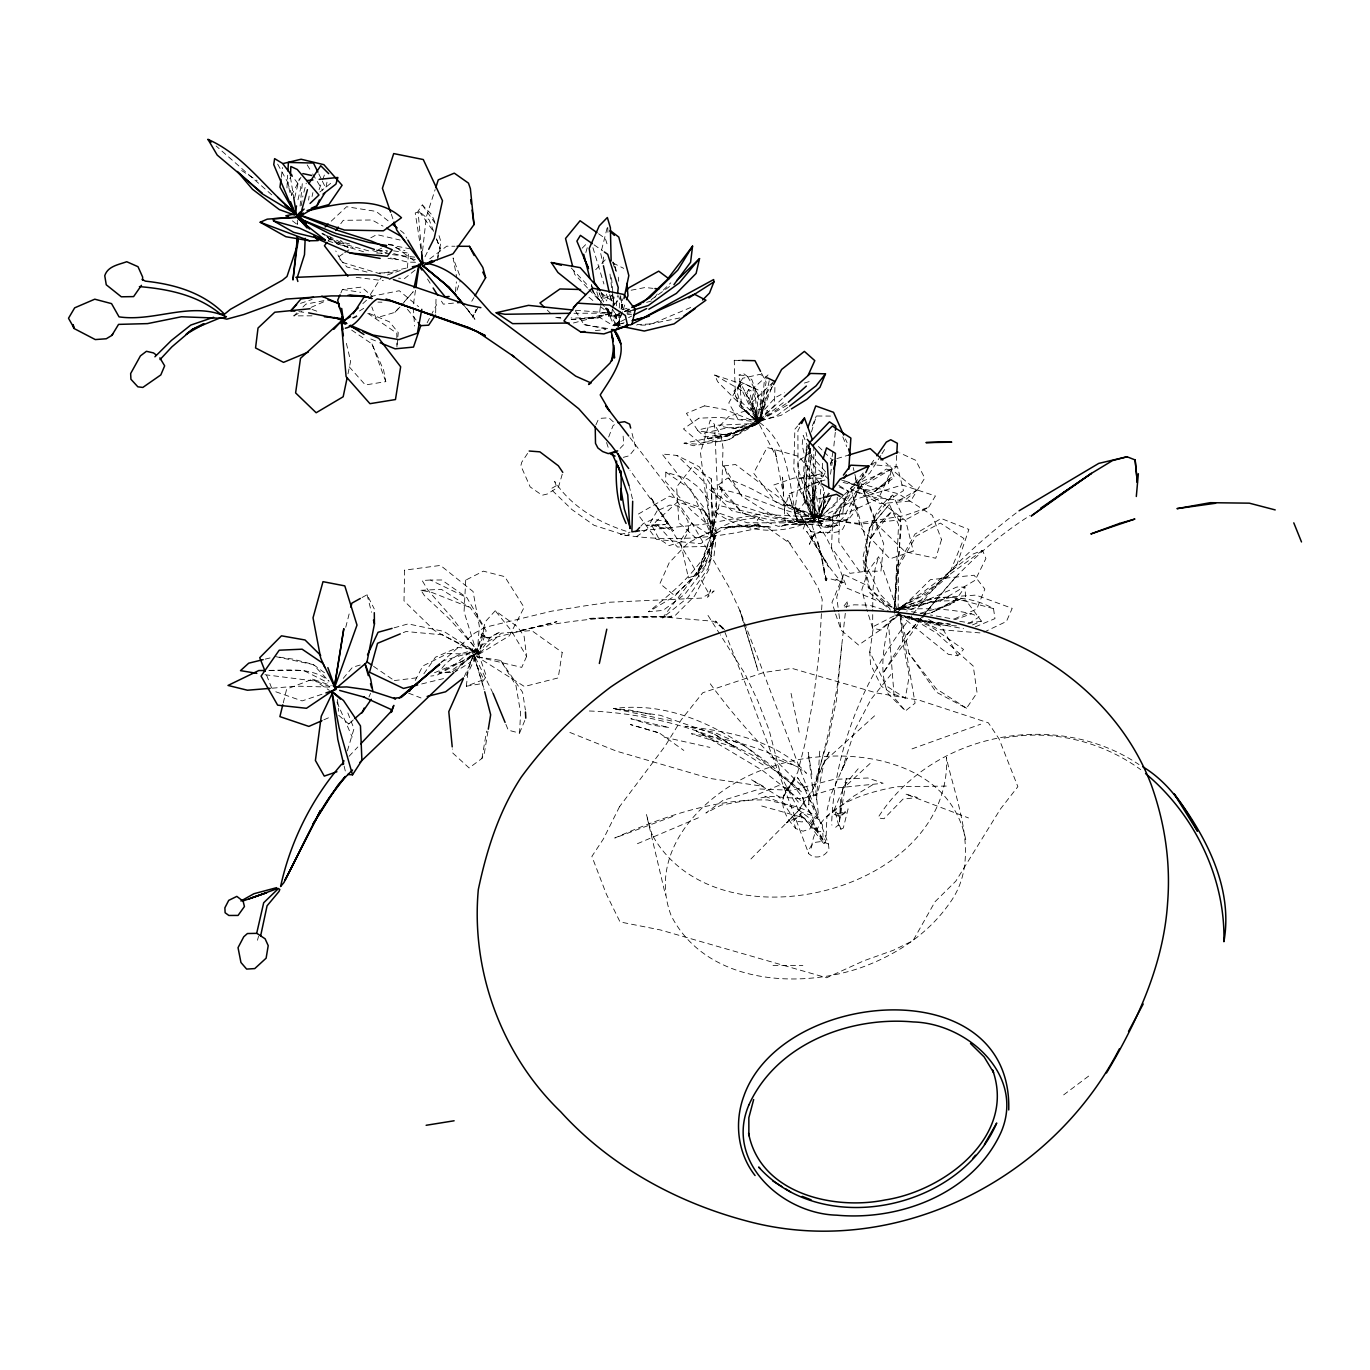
<?xml version="1.0" encoding="UTF-8"?>
<svg xmlns="http://www.w3.org/2000/svg" width="1370" height="1370" viewBox="0 0 1370 1370"><rect width="100%" height="100%" fill="white"/><g stroke="black" fill="none" stroke-linecap="round" stroke-linejoin="round"><path stroke-width="0.75" stroke-dasharray="5 3.75" d="M813.797 445.678L814.037 518.459L800.354 487.532L793.795 469.379L794.874 429.204L797.614 426.001M866.268 607.287L861.833 589.648L868.426 570.468L878.649 556.717L898.823 614.325L880.944 630.012L872.639 628.179L872.741 609.496M872.758 607.424L872.844 590.83L875.105 568.79L878.649 556.717M898.121 608.828L898.703 558.549L901.049 512.5L892.761 495.032C870.875 510.736 865.001 539.146 865.806 564.577L880.071 594.169L895.312 610.129M806.553 500.821L805.971 455.782L810.458 440.712C798.556 465.783 804.036 496.488 814.671 520.994L815.236 485.802L812.889 503.629L815.852 486.641L815.458 451.501M774.906 387.453L774.495 405.28L760.076 420.042L738.087 419.34L728.789 402.951L742.66 378.257L759.973 374.335L765.624 377.024M760.932 421.378L761.429 400.126L746.941 375.568L738.909 375.106L740.348 382.915L760.932 421.378L760.727 404.647L751.856 379.695L743.55 373.565L738.909 375.106M837.275 497.259L837.138 503.406L819.5 517.055L807.375 514.332L786.329 504.434L773.673 485.014L794.035 478.044L818.866 478.216L824.5 479.62M665.854 472.119L665.597 481.658L691.131 510.222L710.996 527.467L711.338 535.19L691.319 489.706L665.854 472.119L687.689 478.986L697.809 486.727L711.27 502.67L714.78 519.367L711.338 535.19M819.757 751.154L816.571 799.463M840.581 799.412L839.416 824.072L835.683 827.292M618.349 326.3L619.171 310.048M619.274 308.01L619.702 299.893L618.572 295.783M810.68 448.692L808.488 491.95L814.671 520.994M505.89 724.353L508.27 730.141L519.538 733.138L520.617 712.623L515.925 685.411L500.649 660.426L474.859 656.453L493.131 693.477M896.682 455.388L895.997 467.512L857.86 483.182L863.785 474.619M286.947 187.93L287.683 175.189M894.507 613.263L898.549 524.641L889.387 504.348L869.419 527.947L862.723 558.566L870.087 589.066L893.069 611.842M831.83 495.289L818.541 519.281L822.599 463.248M806.468 445.918L804.241 480.716L817.65 518.1L825.185 489.929M407.472 267.904L408.585 250.984M858.699 484.021C855.908 499.536 849.999 515.069 842.704 529.111C834.638 536.201 822.736 528.94 813.797 534.557L809.379 544.301L813.797 534.557L820.562 531.491L812.581 536.697L811.999 540.208L811.006 535.567L828.644 566.992L806.673 531.372L830.562 568.67L841.933 583.26L835.837 579.167L843.372 582.404L830.905 578.979L827.155 578.842L825.476 580.623L821.349 555.158L817.719 541.013L826.915 582.524L821.349 555.158L810.954 521.49L810.817 515.634C829.655 535.259 836.967 563.584 847.157 588.244L899.319 609.924M835.289 432.303L833.576 448.692M894.73 610.832L898.206 566.94L916.17 536.115L940.334 523.083L963.898 538.461L948.485 575.948L920.863 600.197L898.463 609.325M768.056 374.9L753.329 388.309L751.822 408.928L760.949 419.888L764.186 382.316L767.08 376.75M397.129 344.915L397.677 338.75M397.865 336.677L398.242 332.567L389.423 321.83L368.033 312.959M455.422 291.947L456.398 281.843M300.081 206.065L302.547 180.977M841.796 645.219L836.505 699.984L828.764 737.403L814.876 782.304L818.472 814.944L817.736 817.89M615.558 313.867L614.325 325.992L606.413 308.884M616.38 305.784L617.408 295.663M894.199 608.64L901.511 523.58L892.469 510.462L879.095 523.854L871.508 537.108L863.614 566.478L870.036 593.107L890.603 610.181M842.773 788.846L839.245 822.702L846.626 778.331L842.773 788.846L871.371 762.285M715.585 532.108L716.013 528.118L704.129 510.53L677.619 501.899L655.134 522.381L677.482 547.024L710.67 546.459L715.585 532.108L704.129 510.53M466.348 686.216L467.752 673.492L477.856 652.034L472.821 647.822L472.136 656.127L483.901 679.52L466.348 686.216L480.973 683.767L486.453 676.403L477.856 652.034M422.576 250.864L426.327 216.837L435.129 189.608M845.29 613.315L837.104 687.278L828.918 730.981L817.051 779.444L812.564 789.582L799.926 808.146L803.573 802.666L802.923 797.34L804.327 803.299L811.999 815.321L813.968 821.52L809.893 828.936L803.025 831.213L795.662 828.49C779.41 810.304 777.68 795.645 795.645 778.348L784.085 795.49L782.338 800.611M435.66 312.976L436.071 296.468M872.485 784.924L853.578 796.227L826.932 816.708L826.041 838.594L825.031 842.995L823.695 843.646L824.26 838.748M600.3 307.205L599.135 317.104L612.887 325.461L623.299 323.337M600.522 305.219L601.224 299.276L613.178 294.995M810.098 448.213L805.714 483.524L818.472 516.713L831.247 497.498M818.369 481.983L789.24 493.851L784.034 509.623L794.668 521.439L820.424 522.227L842.807 513.219L844.947 496.231M844.742 480.938L860.617 486.367L843.732 517.106L827.805 533.238L811.091 531.714L797.426 511.678L795.405 506.797L799.035 478.421L822.925 473.489M712.297 532.724L717.589 492.532L714.592 424.477L710.276 420.162L700.481 452.682L705.687 495.94L712.297 532.724L721.665 494.313L723.017 447.579L721.134 436.002L714.592 424.477M281.295 177.295L282.614 167.482M308.575 200.14L309.14 196.098M612.322 309.551L611.722 313.713L606.019 307.668M612.63 307.462L614.12 297.067M413.517 303.832L415.589 289.635M712.229 531.8L708.615 556.751L696.851 574.732L674.434 595.419L659.929 583.586L669.194 562.745L687.963 542.965L710.225 531.697L712.229 531.8L696.851 574.732M830.528 474.226L832.275 462.204M618.983 315.237L608.434 316.059L609.239 310.596M869.796 651.846L873.512 626.467L899.833 612.989L902.847 642.307L909.235 676.215L905.262 698.101L892.058 693.717L881.372 686.267L870.498 664.296L869.796 651.846L885.876 685.634L905.262 698.101M602.869 261.995L604.033 254.272M757.473 422.131L762.028 391.769L743.259 383.155L733.96 390.964L739.577 406.393L757.473 422.131L754.784 388.909L739.851 381.562L737.128 392.419L741.53 407.267L757.593 422.114L741.53 407.267L739.851 381.562M487.96 731.237L484.261 753.877L481.949 758.449L469.122 767.953L452.836 753.106L452.425 748.962M615.079 314.004L618.264 325.786L620.713 311.298M621.055 309.226L622.802 298.865M714.729 534.66L708.838 569.577L694.385 596.173L675.393 615.318L662.583 617.887C682.003 591.737 705.276 567.077 714.729 534.66L708.239 568.053L687.894 597.56L662.583 617.887M481.949 758.449L486.59 731.101M301.195 205.62L302.907 195.91M838.902 485.459L849.314 491.779L835.238 512.585L823.147 521.799L812.547 517.757L804.053 500.118L803.128 494.741L806.587 475.304L823.267 475.955M830.528 465.321L833.183 450.764M865.806 564.577L874.351 518.22L892.761 495.032M326.009 187.073L327.156 181.302M891.236 470.287L888.514 483.678L867.826 491.402L857.723 487.891L886.321 469.088L891.236 470.287L894.507 477.342L874.848 491.316L857.723 487.891M618.658 326.283L621.62 311.932M347.997 373.804L350.634 361.269L345.891 341.267M618.264 325.786L620.028 317.412M621.792 309.055L623.555 300.681M760.949 419.888L769.666 378.599M347.381 750.863L353.991 728.737L347.244 711.407M888.548 624.086C883.736 646.897 878.632 672.088 888.411 694.265L905.484 710.893L915.091 703.153L899.782 614.017L888.548 624.086L894.25 697.809L905.484 710.893M312.052 196.509L312.908 192.622M773.536 381.768L752.507 401.855L758.912 421.549L764.374 396.94L772.526 383.446M827.069 810.098L830.34 795.919L847.311 757.935L841.642 770.779L854.812 729.953L871.012 699.317L890.911 674.502M297.992 199.78L300.886 187.433L293.54 177.809M437.407 260.317L440.215 248.484L436.55 238.945M437.424 257.44L441.071 242.319L438.263 233.071M294.653 197.76L299.362 178.562M283.265 702.878L286.638 689.127L312.6 679.16L331.249 685.582M846.386 607.715L848.098 600.711L842.91 607.424L853.972 604.821L868.957 605.112L888.668 611.14M607.098 228.105L600.728 253.467L602.971 263.725M345.754 627.289L349.333 613.195M711.218 533.923L716.664 512.534L715.637 492.755L699.282 466.776L677.02 455.439L662.053 453.984L703.563 507.14L711.218 533.923L706.012 483.713L677.02 455.439M303.866 192.245L306.281 183.1M257.492 940.231L258.553 936.275M811.468 847.996C815.407 807.135 863.066 792.887 896.87 786.74L949.341 786.037M842.927 495.957L820.099 517.483L825.356 499.022M585.829 252.542L587.507 246.771M803.18 529.043L805.012 524.624L822.325 523.511L830.323 526.953L837.618 525.361L826.35 526.32L830.323 526.953L836.916 525.087L835.717 525.446M562.248 474.208L558.515 486.915L547.349 494.005L542.109 495.255L530.173 486.915L520.84 465.749L521.764 462.204L529.18 451.021M811.434 432.064L816.332 416L830.511 416.086M898.069 613.024L865.172 584.562L843.732 574.424L836.727 597.115L838.628 611.568M787.202 405.177L759.922 420.676L762.747 411.565L775.386 397.54L784.462 392.762M771.738 387.47L758.912 421.549M466.502 675.513L473.301 654.055L447.562 653.61L422.816 666.008L415.213 680.479M784.411 794.463L784.085 795.49L797.683 772.457L804.892 744.064L813.9 695.515L819.209 652.702L822.223 599.443L818.421 588.535L808.608 571.307L787.596 540.448L790.302 543.719L768.022 527.964L755.384 525.207L721.339 527.724L759.802 525.84L729.576 527.09L719.438 531.354L710.585 537.057L715.037 533.204M457.015 290.269L460.303 280.747M622.391 311.778L617.493 325.923L605.3 308.507M623.076 309.757L625.182 303.695M697.844 574.407L711.167 535.773L691.576 523.34L680.256 541.099L688.425 577.883L697.844 574.407L714.044 555.775L715.962 539.095L711.167 535.773M715.722 535.447L703.906 569.509L684.931 594.101L663.114 610.386L648.644 611.756C675.153 590.247 702.228 567.831 715.722 535.447L700.156 569.526L674.468 596.31L648.644 611.756M319.09 189.677L321.95 181.748M322.669 179.761L324.81 173.819M863.254 473.986L858.356 487.446L888.668 500.067L903.464 490.665L897.436 466.588L870.84 464.67M608.691 436.996L612.938 425.882L615.164 424.066M818.541 519.281L825.836 500.803M812.29 425.95L816.332 416M813.609 787.63L808.797 799.224L808.848 804.875L808.66 797.768L818.13 814.328M519.538 733.138L524.984 720.021M843.732 574.424L831.984 602.406L835.015 612.065M368.958 697.022L370.568 693.34M833.868 810.406L845.153 784.479L858.168 768.758M571.256 319.398L598.193 317.874L610.044 313.473L611.585 309.962M612.356 308.199L614.668 302.924L597.063 289.909M340.856 293.009L342.414 289.447L361.629 287.083L372.708 296.725M423.878 673.783L435.437 657.223L458.008 647.394L476.709 649.791L476.195 650.973L443.829 660.546L440.592 662.823M526.611 656.384L521.747 667.378L475.955 656.521L485.408 621.62L495.255 610.746L517.432 626.689L524.076 636.177L526.611 656.384L511.096 630.423L495.255 610.746M464.344 676.574L473.832 655.134L483.593 687.415M825.151 495.769L815.099 518.339L799.275 489.33L797.888 461.433L813.3 450.216M595.933 424.837L598.091 420.042L601.293 418.261L608.914 417.799L615.027 423.416M878.992 816.092C933.689 732.231 1056.116 708.924 1139.035 764.597M291.998 174.23L287.751 183.186L292.718 197.246M820.099 517.483L829.329 498.235M425.008 256.755L427.782 251.155M799.772 427.166L797.888 430.831L798.042 468.608L814.037 518.459M291.399 195.55L300.921 177.261M427.115 322.841L429.974 317.36M430.916 315.545L436.636 304.585M772.509 386.46L766.447 397.779L759.768 420.624L785.267 401.153M843.492 506.763L851.524 491.71L856.986 484.569M815.081 517.483L812.889 477.137L807.666 446.278L803.214 435.472L802.118 445.267L811.622 483.884L815.081 517.483L825.117 499.245M826.11 497.43L829.124 491.967M748.671 389.457L746.975 392.454L758.415 423.005L757.559 402.968L752.61 391.803L748.671 389.457L758.415 423.005L751.787 412.284M825.1 472.873L815.492 489.552L819.911 517.928L846.403 513.408L878.444 498.697L892.161 468.591L885.893 462.872M830.425 463.608L832.566 459.909L848.424 455.148M471.76 301.229L473.9 297.615M928.62 507.277L935.385 495.974L902.196 484.963L858.271 498.492L818.489 518.22L858.767 524.282L906.803 519.179L928.62 507.277L904.354 515.651L857.38 523.289L818.489 518.22M921.411 617.545L906.7 634.961L882.982 673.184L921.359 619.548M880.841 455.474L869.83 472.975L857.86 483.182M881.938 453.727L886.339 446.74M370.568 294.207L381.459 277.014M434.718 221.974L431.755 214.645L422.285 204.969L418.038 211.254L421.446 249.426M608.434 316.059L610.232 313.405L614.274 312.172M450.764 672.293L438.931 673.184C445.729 659.569 462.786 650.253 477.822 650.767L469.739 662.72L454.96 671.951M900.826 615.25L908.944 653.37L936.155 692.073L966.518 708.256L977.067 692.826L973.248 666.06L936.583 633.06L909.115 616.688M477.822 307.976L472.684 317.241L476.161 309.5L473.438 316.761L474.928 319.313L464.379 305.835M911.821 615.866C865.052 675.307 834.364 748.14 831.624 824.055L831.933 825.134M912.985 614.154C942.834 574.612 979.567 540.551 1019.075 510.77M870.909 464.344L875.653 457.494M905.056 609.753L956.979 586.976L964.908 587.148L953.006 603.913L920.109 613.349M922.592 617.819C951.499 577.352 988.01 542.195 1030 515.514M654.911 297.273L657.275 294.036M328.201 240.675L330.718 237.267M340.77 223.704L343.271 220.313L372.092 219.988L383.001 226.136M826.589 497.361L830.323 492.361M760.093 420.573L767.748 410.538L752.301 408.585L728.823 416.497L719.575 426.053L733.104 428.741L749.613 425.779L760.093 420.573L733.104 428.741M815.835 794.326L814.739 795.747L817.856 793.127L824.278 761.463L829.929 750.537L816.246 780.095L824.278 761.463L876.766 713.856M822.788 497.738L805.098 502.122L794.703 514.144L799.275 522.723L825.185 526.234L848.475 519.572L857.826 507.688L840.084 496.539M871.508 537.108L892.469 510.462M863.1 472.924L850.239 488.765L880.379 503.663L910.673 501.009L924.733 478.079L915.725 460.286L899.765 452.905M477.976 654.5L490.254 637.649L500.273 631.793L488.08 638.197L484.261 637.05L490.254 637.649L488.08 638.197L480.613 634.55L484.398 636.896L482.788 631.587L478.181 645.544L477.976 654.5L477.736 652.891M343.236 678.356L352.501 667.276L363.221 664.125M869.419 527.947L889.387 504.348M924.099 614.342L958.161 574.133M906.7 634.961L920.417 618.778M921.787 617.151L930.024 607.441M614.462 304.517L620.987 296.93M399.954 306.966L394.885 312.36L375.928 318.011L371.818 306.914M401.273 305.442L413.243 291.69L401.958 304.414M394.885 312.36L400.537 306.007M477.822 650.767L474.071 654.928L449.651 671.711L438.931 673.184L455.337 664.039L472.119 650.236M899.525 614.753L948.348 654.312L957.801 655.768L963.555 649.414L930.538 626.33L907.693 616.86M715.414 511.901L720.86 505.907L794.96 522.895L816.674 517.278C785.986 536.869 743.978 533.683 715.414 511.901L747.215 522.758L787.082 522.861L816.674 517.278M640.835 526.183L643.318 523.477L652.856 519.333L667.413 521.61L664.981 526.594L669.451 529.282L651.572 525.241L665.375 524.624L646.332 525.309L653.49 524.898L636.331 536.715L633.214 536.835M349.025 756.326L357.827 746.975M595.693 269.702L605.677 259.409M620.113 448.367L623.778 444.582L622.836 432.475M582.13 248.227L586.377 243.894M750.931 858.973L800.388 808.728L786.329 822.908L800.371 815.784M897.316 612.39L930.47 579.63L974.087 575.246L984.842 589.1L976.793 608.999L953.588 619.291M663.234 290.2L670.786 282.819M312 315.836L293.848 315.871L296.862 312.925M302.907 307.051L305.921 304.123L328.218 299.842M455.474 671.06L482.874 644.414L495.032 637.547L556.905 621.672L519.059 630.851C569.029 619.651 620.542 614.873 671.728 616.928L587.953 618.418L655.973 616.363L713.65 621.295L723.017 628.368M789.702 409.972L781.106 415.298L758.603 421.309L782.732 398.225M415.11 270.078L404.647 278.452L398.567 278.196M844.451 494.519L864.23 475.869M331.232 221.152L346.61 206.733L376.116 211.408L390.707 222.865M476.709 649.791L466.023 659.792L434.495 672.738M710.927 536.218C722.744 521.833 742.197 519.196 759.562 517.586L757.353 519.795L756.994 523.443L761.001 526.422L771.755 527.176L755.846 525.772L764.049 526.645C717.298 538.513 667.892 542.314 620.285 534.403L630.149 532.142M362.844 303.626L367.451 299.379M338.715 715.294L348.682 723.959L353.323 719.901M440.815 662.72L474.414 633.265L484.86 627.357L551.63 611.174L584.476 605.934L609.564 602.235L701.663 598.091L714.112 590.898L707.468 597.388L710.722 589.734L709.163 593.963L676.198 537.382L650.065 496.488L673.423 530.789L629.96 470.167M916.667 490.254L905.861 499.502L899.302 500.204L873.512 497.207L859.795 487.788L891.339 469.088L916.667 490.254L899.302 500.204M348.682 723.959L351.953 721.236M319.929 191.988L332.978 181.439M452.237 671.934L477.103 652.274L442.202 634.824L405.982 631.519L402.198 633.094M1063.668 1094.87L1088.859 1075.929M429.769 258.844L446.74 246.189L454.994 246.24M982.547 550.363L921.325 595.351L896.716 609.342L940.573 600.951L975.2 580.212L985.886 558.532L982.547 550.363L972.974 554.079L923.02 592.234L896.716 609.342M718.342 484.911L727.521 478.113L751.154 488.628L782.338 505.205L817.496 519.966L778.383 526.371L742.489 512.894L724.935 495.409L718.342 484.911L742.489 512.894M787.904 407.352L775.917 416.189L758.603 421.309M651.264 299.619L671.917 284.789M818.096 816.999L816.023 818.438L814.568 817.924L801.193 800.765L762.611 770.505L696.131 730.724L718.616 742.078M343.065 253.792L338.065 257.166L346.884 266.979L367.091 272.082M344.743 252.662L353.083 247.045M759.922 420.676L786.585 403.345M359.471 311.007L364.882 307.633M759.288 420.95L727.59 440.01L693.717 445.747L684.058 443.212L735.827 432.646L759.288 420.95L727.145 436.225L697.176 444.171L684.058 443.212M370.791 237.815L376.801 234.578L400.057 240.041M362.005 597.543L367.074 594.734L374.25 608.914M619.651 315.014L613.863 317.104L617.459 315.168M624.617 311.298L629.995 308.387M293.848 315.871L301.794 311.589M352.313 317.96L359.625 314.072M378.206 249.905L381.613 248.193M840.957 829.192L843.321 828.011L848.116 808.831L839.741 816.691L834.142 814.191L846.163 812.085L839.741 816.691L834.912 810.406L839.108 827.052L840.957 829.192L839.296 824.963M612.887 325.461L631.638 316.093M613.863 317.104L617.493 315.305M624.737 311.692L630.183 308.986M983.9 632.187L1006.436 621.466L1012.19 608.348L975.937 595.094L935.522 597.868L899.097 609.616M353.392 318.165L357.022 316.453M871.423 464.139L879.009 460.697M311.024 307.394L324.399 301.52M323.851 719.832L331.334 716.544M758.449 794.172L778.246 785.626L787.27 788.144L798.504 802.34M637.427 843.697L701.406 816.52M690.685 307.496L651.709 323.954L637.153 324.484M712.503 531.543L696.234 538.41L678.955 522.689L676.626 486.984L692.758 466.228L711.287 478.866L712.503 531.543L711.287 478.866M972.512 624.925L981.468 621.158L965.764 600.163L931.497 601.379L906.666 611.14M975.303 626.826L994.98 618.624L993.507 608.605C963.504 591.857 926.445 595.573 896.288 609.907L951.088 597.406L993.507 608.605M759.014 423.381L734.132 433.194L704.711 436.944L697.45 430.197L717.452 425.214L759.014 423.381L729.833 434.119M619.017 314.997L613.058 316.145L622.785 312.377M624.72 311.624L630.56 309.363M672.807 816.417L614.77 838.012C663.011 816.691 714.352 798.607 767.782 799.977C787.099 805.714 811.228 805.526 822.497 825.082L822.582 827.309M627.374 312.24L631.245 310.853M912.026 748.893L980.714 724.199M959.719 621.329L969.977 622.905L979.225 616.894L971.433 613.828L955.695 619.446L930.436 614.993M794.668 521.439L817.393 522.107L842.807 513.219M387.385 274.976L403.208 269.548M300.527 303.369L312.12 299.448M321.95 694.265L302.119 700.909L274.685 691.405M433.605 231.325L429.204 219.885L419.391 211.614L415.213 212.932L421.207 251.001M804.361 383.069L809.738 381.425M622.357 309.723L630.44 307.274M646.606 302.376L652.668 300.544M613.058 316.145L618.949 314.364M626.792 312L632.666 310.236M839.416 487.001L848.475 491.368L838.235 515.24L830.066 527.827L822.308 526.833L812.53 509.691L812.359 483.644L824.946 480.014M394.098 627.82L408.14 623.898L443.897 631.416L477.239 652.719L436.859 675.324L430.779 676.078M623.333 457.34L629.258 455.765L635.731 447.733L631.176 430.026M620.49 325.101L614.24 325.324L622.494 323.166M573.431 322.995L611.328 313.113L572.814 310.031M614.24 325.324L624.138 322.738M421.703 683.955L443.948 678.492M265.215 659.124L271.397 657.617M925.366 614.154L931.514 612.681L965.627 596.567L964.908 587.148M406.291 268.109L380.192 273.812L341.883 262.252L335.77 250.95M610.044 313.473L585.452 318.576L571.221 319.398M679.931 317.891L645.03 325.101L636.673 325.118M370.517 296.536L399.269 290.731L418.569 306.675M631.159 290.217L645.167 287.512L652.993 288.351M626.981 313.456L630.953 312.685M817.53 832.035L810.595 823.336L799.241 814.294L817.53 832.035L820.835 831.419M708.273 438.794L730.261 434.804L758.706 422.936L749.236 426.464L726.494 427.988L704.505 433.04L708.273 438.794L738.498 434.307M967.751 623.487L981.468 621.158M351.662 330.084L372.024 343.99L383.634 370.157L385.792 381.648L365.345 384.97L347.792 365.191M394.32 680.582L418.621 677.585M818.267 517.089L778.622 521.919L731.854 510.753L708.718 488.559C747.198 489.741 780.198 514.503 818.267 517.089L768.21 514.743L726.357 501.129L708.718 488.559M723.702 465.937L735.536 464.516L785.678 502.465L816.828 521.268L775.728 517.312L741.975 496.231L729.028 478.764L723.702 465.937L741.975 496.231M899.97 609.736C923.671 607.869 948.28 608.383 971.433 613.828M727.915 526.628L760.744 523.974M453.47 303.113L443.315 304.157L441.054 300.561M641.708 530.601L703.444 524.282L762.885 513.579C777.115 511.01 787.75 525.035 802.101 524.556L797.083 520.771L789.034 495.204L798.744 523.237L797.083 520.771C788.897 487.377 790.696 445.267 759.99 422.833M799.275 522.723L848.475 519.572M1004.073 738.139C1051.629 728.857 1101.72 741.29 1140.73 769.649M903.892 616.192L908.961 619.086L916.975 618.298M595.351 330.547L605.882 329.588M272.219 688.185L296.965 686.147L332.961 687.175M627.426 314.569L631.656 314.244M430.368 580.024L422.131 580.503L428.108 590.384L452.34 617.99L479.175 653.353L484.209 627.254L466.862 597.594L441.756 579.99L430.368 580.024L466.862 597.594M598.193 317.874L571.05 317.96M420.967 590.299L441.363 589.34L470.338 607.646L486.162 630.765L479.551 652.274L449.154 618.709L424.426 595.59L420.967 590.299L431.362 592.251L470.338 607.646M379.216 272.955L395.416 272.664M268.88 670.358C289.104 670.358 311.983 666.933 328.834 680.873M761.463 373.137L766.104 382.042L760.179 419.717L735.399 396.409L734.251 360.31L744.681 360.242M376.887 250.607L387.316 250.539M573.996 313.285L611.328 313.113M269.496 670.529L303.712 670.529L327.892 682.637M773.022 965.405L802.854 965.507M734.251 360.31L742.54 360.447M415.504 262.269L407.592 262.098L391.032 257.885M377.932 302.102L381.956 302.205M376.647 253.056L388.618 253.399M950.763 624.258L908.961 619.086M817.393 522.107L820.424 522.227M560.758 317.532L554.593 317.258L560.844 318.234M901.922 615.233L893.976 614.873L902.453 615.849M956.534 625.85L933.586 624.669L917.883 618.452M979.978 632.906L939.032 629.583L916.205 618.178M589.323 710.996C647.256 713.085 704.283 729.08 755.23 756.634C772.457 769.46 792.699 780.729 803.693 799.755M805.012 524.624L786.294 524.59L780.249 526.851L785.575 524.316L785.318 525.463L782.578 477.154L783.674 495.187L774.803 449.891L776.465 457.066L758.552 422.765M392.505 254.666L414.75 257.149M835.614 614L841.077 630.166L858.596 645.082L879.557 630.423L897.162 614.959L920.126 620.764L949.547 624.172M904.577 616.106L913.071 617.099M356.2 277.322L383.36 280.696M388.035 258.365L398.105 259.649L390.792 257.817M298.797 311.641L306.64 312.651M880.225 818.232L883.975 818.729L902.967 799.121L917.455 797.494L905.313 793.949L968.487 817.941M279.326 657.155L292.649 659.073L313.182 664.416L326.796 674.451M393.567 250.83L410.229 253.364M388.378 244.202L392.608 244.853L416.446 262.441M342.414 289.447L360.704 292.341M377.692 250.248L387.693 251.892M575.468 310.904L584.065 324.621L609.376 328.817M264.992 674.708L314.98 681.061L332.276 687.397M911.478 611.654L928.329 614.616M920.126 620.764L963.555 628.693M388.464 244.648L410.401 248.878M584.065 324.621L605.437 328.783M650.442 714.267L630.046 710.105L613.469 708.598C686.062 698.751 751.222 745.04 801.724 792.083L745.109 746.051L714.541 732.453L685.325 726.34C728.258 731.255 776.208 739.766 806.519 773.296C772.68 749.767 731.991 738.824 691.422 733.772L736.426 748.02L714.575 734.217L660.254 715.294L613.469 708.598L672.978 721.254M349.641 243.877L339.452 241.719L325.529 234.39M275.524 656.59L313.336 664.621L329.005 681.25M843.115 482.48L857.346 485.596L854.555 475.339M664.21 737.163L709.917 747.386M899.833 614.805L905.844 616.175M907.865 616.637L941.978 624.446M368.65 250.864L336.643 242.028L322.549 233.208M376.442 249.991L386.58 252.833M393.687 253.587L415.692 259.752M811.999 815.321L801.998 812.513L793.59 821.092L795.662 828.49M761.754 806.005L804.104 817.924L823.695 843.646M372.708 250.624L382.384 253.536M363.598 251.755L337.859 243.946L322.207 233.705M328.149 241L348.048 247.302L338.698 238.568M395.279 247.525L404.938 250.659M714.695 375.055L738.43 382.898L757.165 421.515L717.657 381.682L714.695 375.055L745.28 392.608L757.165 421.515M312.086 309.466L318.097 311.641M770.659 756.976L798.025 766.909M786.329 504.434L819.5 517.055M839.998 479.329L857.791 486.213L853.219 467.581M408.551 693.134L421.018 697.964M764.82 796.227L797.974 809.379L807.769 816.862L823.182 840.015L822.839 833.268M569.869 732.436L616.449 751.137L709.848 778.417L763.296 786.346L751.188 779.581L779.153 796.809L795.559 821.298L802.426 821.931L800.748 814.105L780.934 775.797L769.152 730.124L757.833 700.978L744.835 673.543L720.278 634.789M370.859 338.972L376.459 341.25M828.456 844.023L822.223 841.385L815.561 842.31L811.382 845.513L808.403 850.787L808.677 853.664L812.102 856.216C818.815 858.613 826.35 855.445 828.936 848.715L828.456 844.023L739.954 610.729L728.823 586.754L691.268 521.97L663.268 481.195L629.977 437.629M348.048 247.302L330.256 239.219L321.933 233.174M612.904 262.989L623.727 268.366M928.672 619.565L941.652 626.689L957.801 655.768M241.634 170.531L257.132 180.617M714.575 734.217L763.364 765.094M966.518 708.256L936.207 688.716L908.944 653.37M312.6 679.16L329.434 690.412M367.794 313.319L396.803 333.184L396.889 341.061M373.548 666.351L392.591 679.4M594.066 244.836L602.594 250.761M598.604 233.773L605.352 238.517L607.818 246.446M660.015 733.464L683.835 750.435M292.409 220.844L297.358 224.629M400.451 230.485L403.688 233.037L406.804 238.294M271.757 194.831L216.083 145.956M588.946 297.307L593.844 301.229M600.368 306.469L610.181 314.295L607.698 308.558M723.24 628.162L715.363 621.038L722.966 628.231M822.908 840.204L820.698 838.252L811.143 818.421L823.182 840.015M828.901 479.346L813.266 465.201L807.769 444.103M818.421 446.483L822.668 450.593M824.072 451.963L832.549 460.2M724.49 629.669L720.329 625.611L722.624 628.95M547.281 310.099L551.665 314.398M571.256 267.989L588.432 286.142M587.507 287.991L574.681 274.36L573.157 268.383M588.929 289.498L600.334 301.606M825.408 471.657L811.759 456.296L808.882 444.394M466.639 308.558L473.438 316.761L466.896 308.661M407.438 309.277L418.073 322.429M710.294 683.818C738.824 722.915 772.063 757.833 807.101 791.038L797.46 777.595L805.406 790.558L817.41 817.428M600.933 301.931L593.467 292.392L591.412 284.789M605.9 308.301L612.116 316.264L610.592 310.219M591.309 289.173L600.111 300.903M601.361 302.565L610.181 314.295M419.391 211.614L433.536 231.547M422.285 204.969L435.472 223.807M500.649 660.426L522.604 692.278L525.378 709.951M601.156 292.478L606.807 300.903M612.458 309.312L614.719 312.685M707.999 615.404L719.164 633.026M427.491 279.018L432.012 286.193M795.405 506.797L811.091 531.714M307.205 164.897L311.589 172.14M312.685 173.939L322.549 190.242M603.708 301.965L599.101 292.666M607.903 309.123L612.116 316.264M592.936 247.713L603.93 284.001M277.648 164.109L287.717 182.347L290.303 194.283M327.635 235.897L330.684 241.548M612.921 261.858L614.513 264.804M842.807 436.825L846.711 446.586M318.799 173.887L321.47 179.316M322.344 181.131L325.015 186.543M599.375 293.677L602.903 301.28M845.427 438.914L847.122 442.715M336.951 702.039L352.193 737.094M822.308 526.833L813.215 505.821L812.359 483.644M601.122 293.231L604.41 300.903M609.838 295.663L613.897 305.476L611.825 295.132L615.764 309.346M803.128 494.741L812.547 517.757M724.918 632.306L743.79 679.469L808.677 853.664M436.499 239.065L440.215 248.484M266.619 675.187L272.716 690.737M459.532 275.045L453.093 257.937L456.792 277.819M372.024 343.99L385.792 381.648M629.035 485.562L632.597 499.314M391.289 214.148L393.344 220.125M872.639 628.179L866.765 609.256M606.567 442.544L609.068 450.131M612.784 262.338L615.25 270.284M615.044 266.585L617.185 273.64M596.806 291.896L599.204 299.807M743.55 622.682L739.954 610.729L757.97 670.529L744.167 624.686M473.832 655.134L484.124 689.726M965.73 839.656C948.725 755.144 839.964 743.054 771.841 766.652C711.201 785.147 644.996 847.276 671.231 915.794C705.43 982.478 795.319 989.602 859.401 968.213C894.387 955.883 927.011 935.076 948.674 904.491C981.947 860.531 957.236 805.92 946.636 758.86L946.584 757.25C951.944 893.428 714.592 951.379 651.469 833.542L652.137 834.998L646.4 814.396L665.495 895.192M609.753 294.396L611.876 302.239M606.499 294.088L608.537 302.154M367.074 594.734L371.493 612.27M806.022 432.492L806.981 436.448M344.127 766.104L345.6 772.286M799.189 732.265L791.038 693.357M615.438 313.816L618.247 328.338M614.89 266.859L615.644 270.952M620.199 295.526L622.477 307.822L620.353 295.612M811.862 774.41L808.214 752.472L813.797 797.511M290.44 177.209L293.745 197.657M838.902 613.64L841.077 630.166M609.975 274.086L613.726 304.551M618.264 277.168L618.709 281.278M337.482 699.419L338.63 711.287M611.534 277.699L613.024 294.156M613.212 296.228L613.965 304.448M413.363 307.873L414.579 326.009M607.749 227.3L607.972 233.191M396.906 343.031L396.94 346.987M297.341 220.296L297.324 224.355L297.341 220.296M404.647 570.143L403.996 600.848L434.393 630.491L477.188 653.713L479.329 626.227L473.078 591.549L440.489 565.416L404.647 570.143M839.604 511.918L838.8 542.04L859.213 571.05L880.927 571.239L883.736 543.839L861.387 485.459L839.604 511.918M832.754 517.158L831.556 547.52L849.897 573.345L865.223 571.376L867.056 542.948L851.438 490.665L832.754 517.158M465.731 580.126L464.07 611.791L477.462 655.185L509.452 635.766L524.111 607.407L504.725 576.633L483.37 571.153L465.731 580.126M896.819 566.461L894.079 610.934L926.497 593.689L956.431 566.05L968.898 529.419L941.139 518.476L915.023 534.06L896.819 566.461M562.214 652.462L558.206 677.91L524.419 686.507L476.263 656.196L501.283 633.214L531.646 630.525L562.214 652.462M941.515 539.626L935.761 558.241L905.227 551.819L877.416 524.881L861.028 483.867L898.651 493.868L932.354 515.36L941.515 539.626M823.456 508.116L819.774 517.278L775.506 501.848L753.62 473.129L767.097 447.493L799.138 456.484L823.353 487.977L823.456 508.116M619.514 806.742L603.434 838.885L591.891 856.404L606.362 894.148L620.045 921.942L660.306 929.922L826.624 977.769L863.819 960.798L893.514 950.198L913.036 940.659L935.042 901.717L955.866 881.081L1000.425 809.036L1017.859 786.671L999.141 739.012L988.352 722.812L919.201 700.19L876.697 692.997L791.963 668.372L763.775 672.499L702.793 692.74L681.369 719.644L665.101 746.136L619.514 806.742M657.12 510.873L650.322 522.689L658.919 538.77L669.176 545.585L682.74 541.407L688.579 531.457L687.98 520.977L678.681 506.027L669.793 505.102L657.12 510.873M891.39 477.257L874.848 491.316L891.39 477.257M722.898 800.422L705.91 813.009L721.254 805.063L769.221 796.364L802.409 798.659L835.923 788.024L883.153 783.263L867.861 777.989L833.851 779.376L791.894 790.302L759.682 788.983L722.898 800.422M717.109 532.296L700.687 543.702L656.453 539.386L637.872 514.349L669.348 496.163L702.33 508.253L717.109 532.296M698.991 418.175L683.459 428.896L699.453 442.493L727.487 440.506L759.905 422.285L719.661 417.388L698.991 418.175M556.288 485.716L550.689 488.919L571.855 509.503L594.066 525.309L626.158 535.619L629.241 534.625L626.792 531.44C598.365 522.501 571.41 506.643 554.644 481.401L556.288 485.716M957.818 598.741L931.514 612.681L957.818 598.741M704.505 405.862L686.421 413.363L698.015 430.865L724.884 434.769L759.665 423.381L724.576 409.425L704.505 405.862M913.293 550.997L889.918 558.84L860.617 527.604L851.198 489.398L877.845 499.81L905.707 520.703L913.293 550.997M619.994 325.101L615.764 325.204L619.942 325.187M668.543 727.401L652.445 725.227L630.885 718.719L668.543 727.401M657.72 732.505L630.337 724.524L657.72 732.505M593.467 292.392L591.412 284.361L593.467 292.392"/><path stroke-width="1.5" d="M297.29 238.551L292.975 279.977L298.043 238.055M142.6 280.37L142.634 277.048L138.01 266.705L126.742 261.721C118.71 264.684 107.699 266.14 104.754 275.73L106.261 284.789L121.296 296.793L133.609 296.605L141.452 285.32M297.102 238.414L296.999 246.48L286.998 276.483L282.511 280.182L230.52 309.26L223.07 315.357M616.603 461.091C615.267 482.343 616.791 503.989 626.09 523.46M273.486 220.827L293.677 232.352L325.289 240.041L299.533 228.122L273.486 220.827L273.401 218.686L296.468 217.522M290.508 175.428L290.834 166.489L297.239 169.452L318.953 195.019L310.048 203.445M896.785 453.384L897.35 443.281L890.74 439.736L886.321 442.082L876.834 455.782M287.923 170.942L288.419 162.431L313.456 163.047L317.908 172.089M631.913 530.755L632.683 501.232M833.131 489.227L835.443 453.316L826.538 447.887L823.079 459.087M848.801 469.242L850.873 438.058L832.343 426.019L813.061 445.25M835.443 430.248L835.769 426.173L829.432 421.806L809.327 442.904M1136.312 496.488L1138.35 473.729M390.758 712.571L393.806 705.379L391.512 712.143L391.152 709.489L363.495 696.919L364.54 697.227L339.657 690.429M299.054 216.511L299.465 212.333M617.613 293.642L618.23 287.58L607.715 254.306L604.307 251.943M297.958 240.298L297.273 246.651L297.221 236.702M642.872 302.65L666.813 280.079L692.569 246.155L690.583 262.286L673.937 284.652M281.021 179.264L279.977 187.108L295.132 213.874L301.948 218.669M415.881 287.597L419.134 265.266M488.302 729.183L490.665 714.763L484.723 691.764M421.789 309.346L417.405 333.201L398.807 339.64L372.811 335.016L350.395 325.289M374.301 612.681L374.438 623.966L366.954 662.258L336.883 687.569M414.065 287.751L419.014 264.119M347.107 377.983L343.168 396.769L316.162 412.747L295.612 392.916L300.509 358.341L341.147 321.265L343.031 329.262M623.984 298.591L628.83 275.575L618.795 237.096L610.438 230.674M260.642 935.83L267.064 905.827L278.966 891.545L279.805 889.524L278.504 888.496L263.691 902.744L256.704 933.261L265.112 938.793L268.212 945.643L266.123 958.178L254.751 968.59L246.634 969.087L240.949 962.493L238.037 947.663L243.757 936.772L247.422 933.535L256.738 933.347M307.445 189.694L300.03 216.272L316.521 206.476L324.861 192.827M599.341 663.474L606.79 629.19M632.101 323.765L635.269 309.397L623.71 294.447L592.285 288.094L573.311 307.462M676.643 280.713L699.522 258.622L696.114 273.418L676.369 293.403L648.849 309.226M833.799 468.968L835.666 460.919M292.324 176.216L282.528 163.39L274.617 158.629L273.743 164.588L294.618 214.182L296.536 205.945M282.785 704.831L279.891 716.613L308.867 726.408L321.984 720.654M350.874 607.167L351.884 603.142L360.327 598.467M753.654 1099.545L748.842 1117.732L748.859 1135.713M435.763 187.656L438.263 179.881L454.292 173.151L468.471 183.135L470.389 188.666L474.02 224.577L453.008 253.844L428.947 262.766M1106.498 1072.95C1137.511 1020.993 1163.661 964.086 1167.6 902.847C1170.802 862.449 1164.808 822.616 1151.16 784.53C1121.379 706.064 1049.403 649.329 969.789 626.912C849.16 590.162 713.873 616.431 610.575 687.124C576.53 712.828 546.407 742.677 521.234 777.167C498.834 811.365 486.71 849.845 478.318 889.558C470.783 971.142 501.814 1055.14 560.69 1111.755C609.581 1165.664 675.941 1202.107 745.879 1220.773C892.178 1260.879 1051.287 1181.214 1119.478 1048.718M626.569 299.653L627.974 295.595L626.843 283.436M342.568 764.631L343.938 760.692M334.897 686.747L357.005 625.097L344.795 585.88L322.995 581.668L313.028 617.819L320.631 657.874L324.861 667.515M613.109 357.039L611.688 360.978L613.948 345.445L614.479 358.032L612.116 335.444L613.212 341.455M808.112 426.789L815.749 405.931L833.542 412.319L843.732 435.112M632.067 320.666L643.934 317.566L713.633 279.566L713.924 281.912L709.506 293.043L702.604 300.013M784.239 396.769L810.475 373.428L825.476 373.839L819.945 387.35L806.896 399.355L791.415 408.911M319.347 199.986L316.915 205.74L311.178 208.291M364.18 708.067L362.588 711.749L354.864 718.531M340.068 294.807L337.705 300.15L339.692 308.404M463.471 678.51L448.795 711.629L452.22 746.89M808.112 375.329L814.79 360.618L804.378 351.388L781.602 369.472L773.519 384.576M613.075 356.645L610.147 362.93L588.586 384.49L591.087 383.001L575.674 376.133L491.265 313.199C472.479 292.529 454.138 267.236 424.392 262.869M367.52 654.792L378.051 632.289L392.094 628.385M865.789 472.599L868.905 466.04L850.753 465.183L843.423 475.116M428.707 249.289L434.273 238.089L442.493 200.739L423.279 159.536L393.704 153.577L382.401 188.289L390.604 212.162M801.655 423.501L804.464 418.004L812.376 439.616M409.493 691.319L412.353 685.89M1128.52 1031.456L1143.196 1004.004M474.962 295.8L485.631 277.665L482.805 267.407L469.43 246.326L457.049 246.257M72.97 324.724L73.757 328.355L95.283 339.572L106.261 338.767L111.878 335.393L118.556 324.382L147.583 323.611L181.422 316.761L221.169 318.268L226.444 316.778C191.355 300.647 155.118 322.156 119.036 316.864L111.552 303.626L94.77 299.191L74.665 307.839L68.5 318.268L74.151 328.201L73.175 324.639M111.878 335.393L112.974 333.595M692.569 246.155L677.859 270.044L649.722 297.735L631.793 307.428M600.146 395.039C612.065 376.425 631.93 350.754 614 329.622L620.884 343.87L614.856 331.403M353.255 313.73L363.975 297.136M347.689 774.461L352.518 774.803L361.903 760.367L360.464 725.894L343.493 700.498L331.865 691.37L337.791 739.355L343.647 764.049M844.006 478.301L846.335 474.808M308.747 183.666L320.717 165.719L328.68 173.63M435.42 315.066L428.656 325.187L420.624 325.649M361.817 713.034L371.27 699.282M326.933 242.37L324.433 245.761L347.86 276.295M335.736 230.485L338.253 227.095M832.789 489.022L840.238 479.021L868.905 466.04M345.257 776.653L328.971 798.299L312.908 824.175L337.859 785.215L345.274 776.447M341.712 764.1C311.589 798.881 290.389 841.591 280.593 886.527L283.915 882.571L320.494 810.372L284.84 880.396C305.202 842.619 320.7 800.063 352.552 770.008M825.476 373.839L816.04 385.843L789.617 406.085M972.905 1158.318L975.474 1155.218M984.448 1144.378L996.709 1123.023C959.942 1209.487 822.908 1238.857 758.655 1167.052L759.939 1168.387M699.522 258.622L679.28 282.939L648.352 305.51L632.666 310.236M798.984 424.409L804.464 418.004M294.875 311.127L290.954 310.63L300.955 298.951L313.456 297.29M626.227 290.851L628.83 287.82L658.713 271.157L668.903 278.795M635.885 531.594L639.602 527.536M333.835 329.331L342.123 320.272L334.109 317.395M300.03 216.272L302.856 213.24M160.067 359.556L171.884 346.867L192.571 329.262L203.582 323.714M360.755 743.859L391.632 710.859M290.954 310.63L296.656 304.671M359.899 762.388L453.949 672.533M299.139 217.265L303.181 213.121M154.913 356.799L171.473 340.376L190.755 325.084L213.583 317.292M304.123 209.062L296.708 216.066L293.745 197.657M325.101 226.923L328.166 224.046M358.255 307.873L342.928 322.036L346.661 323.662M788.366 402.181L806.348 386.083M439.222 664.125L400.948 697.467L393.738 698.289L395.622 698.905L367.948 689.881L346.815 686.918L338.322 687.158M400.948 697.467L439.787 664.244L399.167 698.032M1019.075 510.77L1098.757 463.385L1127.082 456.775L1135.131 459.943L1137.323 482.394L1135.131 459.943M463.283 678.013L445.61 691.799L427.166 696.422M323.029 194.129L335.924 184.111L337.876 177.483L319.176 179.333M695.378 308.404L674.057 323.885L644.277 331.043L623.898 326.865M683.698 316.23L705.944 300.201L694.453 294.242L658.268 310.596L630.611 324.861L626.364 324.947M713.924 281.912L688.853 297.924M1040.532 508.287L1091.445 473.369L1112.526 460.577L1127.082 456.775M333.903 689.829L306.469 708.29L277.648 705.156L261.071 676.112L279.223 650.202L302.102 649.192L322.943 663.337L335.616 688.682M595.214 426.447L595.505 443.383L597.885 447.973L602.697 451.586L608.246 453.607L617.682 450.884M350.463 316.624L343.253 321.128L346.696 323.354M422.748 265.934L431.91 260.625M203.873 324.039L186.234 334.109L192.571 329.262L221.067 317.515M240.932 901.015L253.929 893.737L276.74 887.64M417.165 265.729L422.611 262.971M633.522 315.151L646.64 308.575M633.813 307.171L641.057 303.558M389.32 279.137L422.268 263.793L401.187 236.376L386.648 228.191M880.91 459.84L897.984 452.083M314.004 235.88L318.131 240.589L309.586 240.795L285.902 236.719L260.214 222.248L267.253 219.149L297.478 217.059L307.12 228.036M308.25 352.09L283.539 362.365L255.556 347.946L258.022 328.029L274.788 312.223L310.082 308.747M400.297 633.882L377.521 643.301L369.558 672.242L403.482 688.442L417.644 684.949M277.271 888.668L242.884 901.032L236.839 896.391L228.721 900.364L224.885 907.796L225.108 912.728L228.858 915.468L238.055 915.434L244.442 906.512L243.243 901.734M426.823 264.239L433.879 261.619M626.638 325.803L615.695 329.862L611.534 329.502M248.86 898.96L266.808 892.692L251.669 897.829M627.614 325.769L603.896 333.903L580.589 331.882L563.943 320.923L577.301 303.147L609.616 305.082L625.354 315.511L627.614 325.769L616.414 328.629M336.9 771.772L324.279 776.105L315.408 760.487L321.265 716.202L332.722 692.295L340.411 699.077M345.343 328.235C360.55 324.604 364.814 306.503 377.247 298.968L390.912 300.989L468.797 327.704L485.254 335.599L468.797 327.704L388.104 299.688M325.906 692.929L335.821 689.607L327.858 667.618M632.46 306.657L640.543 304.208M848.424 455.148L870.224 448.606L882.76 460.029M617.973 422.696L624.583 421.686L629.652 424.135L630.679 428.074M307.051 210.586L328.868 204.592L342.106 185.275L323.885 164.674L301.109 159.228L283.145 163.544M632.82 320.46L649.329 316.127M308.524 210.655C338.801 203.411 375.877 194.626 401.478 217.727L383.429 230.794L344.469 230.057L298.3 214.491M824.74 497.241L836.539 494.313L840.084 496.539M263.143 659.638L248.706 663.183L240.503 670.632L256.841 673.355M569.235 323.046L512.62 323.645L496.197 312.754L528.477 305.356L572.814 310.031M412.319 266.808L422.371 264.615L407.832 240.058M295.286 213.84L285.816 215.809L288.625 216.854M631.861 531.834L639.585 530.806M426.138 1125.284L454.121 1120.78M1215.618 503.252L1176.967 508.647L1210.241 502.687L1249.32 503.167L1275.213 509.914M615.37 452.34L611.791 452.836L620.559 472.513L617.87 465.492L627.751 494.878L629.84 528.477M457.546 302.701L461.604 302.273M306.709 180.566L312.942 179.95M580.589 331.882L584.819 331.506M449.154 296.502L445.216 296.845L419.819 265.917M270.147 688.356L247.456 690.223L228.019 685.445L258.793 670.529L265.215 670.529M295.851 277.356L356.834 274.788L375.123 275.096L388.326 278.178M139.415 286.604C168.219 289.07 197.383 294.978 220.416 313.987L224.183 313.867C202.948 292.495 174.641 284.326 145.391 281.141L142.155 279.446M569.834 313.302L505.033 314.278L496.197 312.754M380.877 245.641L386.717 245.624L368.941 242.439L336.095 233.568L300.184 218.994M742.54 360.447L754.973 360.67L760.538 371.356M580.572 289.498L559.953 288.967L539.968 302.941L544.352 307.24M349.795 295.184L363.564 295.988L371.852 298.489L363.564 295.988L331.283 295.903L286.21 299.088L243.774 314.535L226.786 319.159L222.197 318.046M529.18 451.021L539.883 451.843L558.344 465.783L562.796 472.393M317.395 238.859L350.138 253.022L387.419 256.224L392.248 249.751L371.339 241.103L338.373 230.588L297.752 214.439L309.534 229.098M348.048 295.218L368.804 297.136M654.946 288.556L658.867 288.984M324.382 316.761L343.151 318.833L341.695 308.455M308.61 312.891L343.459 319.587L338.236 303.284L321.779 296.194M585.675 294.704L557.915 272.493L551.339 262.543L580.263 267.664L599.461 289.412M350.138 253.022L380.158 258.416M480.87 307.668L467.821 305.048L393.378 279.566M302.839 173.596L311.726 175.497M811.126 1199.829L802.203 1196.37M551.339 262.543L561.289 265.266M374.421 249.426L332.242 235.024L296.108 216.648M328.218 299.842L339.263 303.678M386.083 298.985L476.572 331.163L514.229 356.817L512.157 355.275L578.774 408.774L611.26 445.267L628.71 468.506M294.636 215.09L279.343 209.61L252.44 189.231L237.352 171.473L261.875 193.581L295.321 213.651M309.586 240.795L260.214 222.248M262.252 193.101L217.213 155.084L208 139.415C244.014 155.084 266.585 190.19 296.605 214.302L285.011 205.209M380.192 342.774L395.125 348.853L413.5 347.072L420.727 325.717L418.073 322.429M345.343 324.159L341.404 322.498L346.096 376.613L369.951 403.688L395.468 399.543L400.656 366.783L378.736 338.287L363.016 331.626M349.264 325.82L359.094 329.964M610.318 453.915L615.096 456.107M767.508 377.932L775.043 381.511M333.475 685.445L337.191 687.295M821.914 483.884L843.184 495.289M1142.751 766.738C1167.497 781.705 1184.468 805.731 1197.448 831.059M300.047 219.577L305.51 222.745M772.748 1180.923L781.722 1186.471M785.318 1188.698L790.696 1192.037M299.636 218.857L306.675 223.276M350.155 325.58L363.958 334.503M366.629 661.59L371.818 665.152M592.354 243.654L580.418 235.366L576.89 241.12L588.535 268.571M596.926 232.592L580.075 220.741L565.536 238.483L572.66 266.397M156.3 355.018L153.491 352.912L146.436 351.302L140.425 355.892L130.647 373.548L130.921 379.25L137.856 386.819L142.822 387.436L160.821 374.918L164.657 365.841L159.879 357.878M298.078 218.772L325.289 240.041M392.334 224.132L397.197 227.951M208 139.415L211.237 142.035M277.63 197.246L292.341 211.305M422.919 265.78L448.983 287.22L456.467 295.732L444.24 283.265L422.919 265.78L448.983 287.22L463.916 305.27M1145.56 773.553C1194.452 814.277 1225.499 877.742 1223.907 941.721C1233.497 887.486 1205.668 835.769 1174.141 793.795L1197.38 831.162M807.29 439.393L827.309 463.283L828.867 487.857M1008.731 1109.957C1012.601 969.96 783.846 988.198 744.338 1094.698L744.098 1095.435C734.08 1121.756 737.437 1153.112 755.076 1175.529M970.491 1043.478L984.122 1056.904L993.541 1072.453L992.668 1070.107C1016.437 1136.638 944.153 1190.941 885.243 1199.932C833.148 1210.635 759.922 1193.236 748.585 1133.213M320.683 655.408L305.031 639.978L281.466 635.817L259.752 657.686L265.095 671.3M610.01 231.033L614.376 235.417M333.27 685.788L336.13 688.802M457.768 297.341L462.991 303.815M457.785 297.41L461.741 302.462M628.71 435.951L605.66 405.794L609.616 411.137L600.642 395.742M405.349 242.028L396.769 230.074L394.029 222.111M600.026 290.8L594.374 282.391L589.203 248.415L599.255 225.844L607.355 217.505L610.386 227.677L611.14 261.019M419.58 266.448L421.84 270.027M433.143 287.991L437.664 295.184M469.43 246.326L474.191 255.539M482.771 272.133L485.631 277.665M584.151 258.296L588.312 267.852M493.131 693.477L505.085 722.418M1293.777 522.843L1301.5 541.955M290.526 201.715L292.82 207.452M618.076 453.761L629.035 485.562M352.518 774.803L339.126 727.881L331.865 691.37M630.44 528.477L624.343 509.024L620.85 488.525L621.158 500.17L621.141 471.126M297.855 281.466L296.965 278.401L304.5 254.666L305.185 238.277M368.307 675.633L365.002 663.611L370.688 679.229L372.897 691.696M370.499 683.647L371.612 687.654M583.688 254.255L589.871 278.333M373.462 620.079L374.438 623.966M848.646 448.932L850.171 455.148M341.695 316.641L343.185 322.823M603.417 265.763L609.222 292.426M293.317 208.223L294.618 214.182M611.243 331.369L613.178 341.421M341.472 323.132L343.373 335.753M421.806 255.162L423.005 263.485M470.698 199.712L471.246 203.856M472.068 210.072L474.02 224.577M421.6 251.498L422.594 263.879M525.481 712.006L525.772 718.154M343.784 628.83L334.503 686.712L343.784 628.83M748.945 1104.802C724.37 1161.726 782.458 1213.769 836.745 1215.173C900.381 1221.03 973.317 1193.253 1001.025 1132.339C1025.599 1075.416 967.511 1023.373 913.225 1021.951C849.588 1016.112 776.67 1043.889 748.945 1104.802M1063.617 492.378L1031.216 516.01L1091.445 473.369L1063.617 492.378M1119.427 523.477L1090.845 533.957L1134.891 519.042L1119.427 523.477M944.255 441.876L925.949 442.596L951.739 442.185L944.255 441.876"/></g></svg>
